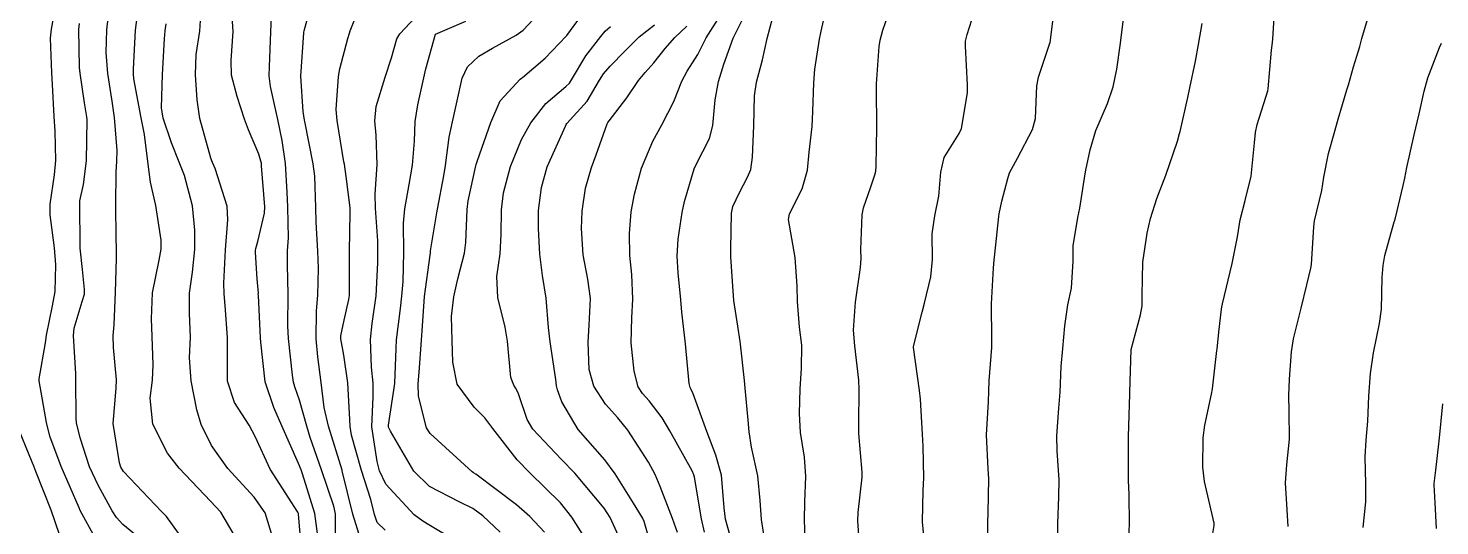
# Model space of a CAD drawing. Header units: metres. Extents: x 318500 to 325275, y 7408834 to 7428799.
# Drawn here: x 321789.5 to 321854.1, y 7423400.9 to 7423423.6 of the extents above; entities that cross this region are included whole.
import ezdxf

# ---------------------------------------------------------------- set-up
doc = ezdxf.new("R2010")
doc.units = ezdxf.units.M
doc.header["$MEASUREMENT"] = 0
for name, color, linetype in [('Curvas de Nivel 1m', 11, 'Continuous'), ('Curvas de Nivel 5m', 15, 'Continuous'), ('Vias Primárias', 230, 'Continuous')]:
    doc.layers.add(name, color=color, linetype=linetype)

msp = doc.modelspace()

# ---------------------------------------------------------------- linework, layer by layer
at = {"layer": 'Curvas de Nivel 1m', "flags": 128}
for points, elevation in [([(321798.9, 7423400.554), (321798.328, 7423401.503), (321797.858, 7423402.018), (321796.423, 7423403.525), (321795.89, 7423404.214), (321795.214, 7423405.54), (321795.097, 7423406.718), (321795.2, 7423407.541), (321795.231, 7423408.25), (321795.195, 7423409.541), (321795.158, 7423410.356), (321795.201, 7423411.542), (321795.509, 7423413.042), (321795.601, 7423413.536), (321795.598, 7423413.955), (321795.364, 7423415.54), (321795.118, 7423416.612), (321794.991, 7423417.546), (321794.838, 7423418.79), (321794.679, 7423419.551), (321794.345, 7423421.328), (321794.333, 7423421.557), (321794.339, 7423421.774), (321794.423, 7423423.556), (321794.63, 7423425.086)], 774), ([(321804.714, 7423400.292), (321804.369, 7423401.422), (321803.88, 7423403.402), (321803.872, 7423403.43), (321803.259, 7423405.437), (321803.061, 7423406.296), (321802.918, 7423407.44), (321802.773, 7423408.616), (321802.687, 7423409.443), (321802.709, 7423410.712), (321802.77, 7423411.442), (321802.791, 7423412.654), (321802.759, 7423413.443), (321802.691, 7423414.782), (321802.677, 7423415.444), (321802.628, 7423416.877), (321802.551, 7423417.445), (321802.164, 7423419.374), (321802.15, 7423419.449), (321802.096, 7423419.832), (321801.992, 7423421.452), (321802.121, 7423423.431), (321802.125, 7423423.45), (321802.125, 7423423.466), (321802.141, 7423423.522), (321802.558, 7423425.053)], 779), ([(321808.933, 7423400.265), (321807.846, 7423400.926), (321807.572, 7423401.099), (321807.175, 7423401.38), (321805.871, 7423402.793), (321805.593, 7423403.404), (321805.473, 7423403.819), (321805.242, 7423405.41), (321805.296, 7423406.782), (321805.301, 7423407.409), (321805.214, 7423408.138), (321805.168, 7423409.412), (321805.248, 7423410.133), (321805.427, 7423411.408), (321805.509, 7423412.911), (321805.517, 7423413.407), (321805.507, 7423413.919), (321805.406, 7423415.41), (321805.395, 7423416.064), (321805.477, 7423417.409), (321805.432, 7423418.758), (321805.378, 7423419.411), (321805.44, 7423420.07), (321805.847, 7423421.404), (321806.133, 7423422.288), (321806.377, 7423423.166), (321806.509, 7423423.395), (321808.168, 7423425.158)], 781), ([(321813.135, 7423400.593), (321812.466, 7423401.311), (321811.858, 7423401.849), (321809.988, 7423403.239), (321809.879, 7423403.31), (321809.824, 7423403.351), (321807.906, 7423405.099), (321807.741, 7423405.373), (321807.363, 7423406.817), (321807.358, 7423407.379), (321807.4, 7423407.916), (321807.511, 7423409.377), (321807.539, 7423409.804), (321807.638, 7423411.375), (321807.907, 7423413.27), (321807.913, 7423413.371), (321807.92, 7423413.463), (321808.021, 7423414.108), (321808.201, 7423415.205), (321808.233, 7423415.368), (321808.529, 7423416.899), (321808.605, 7423417.365), (321808.778, 7423418.668), (321808.922, 7423419.362), (321809.142, 7423420.322), (321809.36, 7423421.358), (321809.603, 7423421.881), (321810.135, 7423422.364), (321810.749, 7423422.733), (321811.842, 7423423.325), (321812.152, 7423423.561), (321813.77, 7423425.296)], 783), ([(321825.046, 7423400.346), (321825.017, 7423401.142), (321825.03, 7423401.975), (321825.09, 7423403.142), (321825.016, 7423404.02), (321824.843, 7423405.146), (321824.798, 7423406.026), (321824.825, 7423407.147), (321824.883, 7423408.085), (321824.893, 7423409.146), (321824.796, 7423409.972), (321824.697, 7423411.149), (321824.693, 7423411.849), (321824.593, 7423413.154), (321824.29, 7423414.904), (321824.336, 7423415.157), (321824.91, 7423416.299), (321825.154, 7423417.149), (321825.241, 7423417.985), (321825.366, 7423419.147), (321825.411, 7423419.836), (321825.442, 7423421.147), (321825.495, 7423421.781), (321825.707, 7423423.144), (321825.785, 7423423.512), (321826.151, 7423425.14)], 791), ([(321827.58, 7423399.365), (321827.465, 7423401.114), (321827.483, 7423401.487), (321827.654, 7423403.112), (321827.653, 7423403.343), (321827.514, 7423405.114), (321827.5, 7423405.528), (321827.523, 7423407.114), (321827.501, 7423407.55), (321827.317, 7423409.116), (321827.26, 7423409.828), (321827.352, 7423411.116), (321827.588, 7423412.697), (321827.617, 7423413.116), (321827.606, 7423413.526), (321827.652, 7423415.116), (321827.724, 7423415.435), (321828.059, 7423416.395), (321828.237, 7423416.938), (321828.279, 7423417.107), (321828.307, 7423417.341), (321828.323, 7423419.107), (321828.315, 7423420.909), (321828.322, 7423421.107), (321828.438, 7423422.814), (321828.48, 7423423.105), (321828.604, 7423423.553), (321829.141, 7423425.095)], 792), ([(321830.547, 7423399.779), (321830.414, 7423401.072), (321830.451, 7423402.492), (321830.474, 7423403.071), (321830.445, 7423404.528), (321830.417, 7423405.075), (321830.323, 7423406.679), (321830.284, 7423407.076), (321830.004, 7423409.035), (321830.004, 7423409.08), (321830.401, 7423410.659), (321830.505, 7423411.075), (321830.805, 7423412.269), (321830.87, 7423413.071), (321830.856, 7423414.244), (321830.976, 7423415.071), (321831.163, 7423415.959), (321831.252, 7423417.068), (321831.407, 7423417.736), (321832.088, 7423418.834), (321832.198, 7423419.058), (321832.472, 7423420.697), (321832.482, 7423421.055), (321832.382, 7423422.821), (321832.386, 7423423.056), (321832.456, 7423423.358), (321832.997, 7423425.048)], 793), ([(321792.585, 7423400.326), (321791.902, 7423401.589), (321791.852, 7423401.703), (321791.025, 7423403.599), (321790.517, 7423404.988), (321790.355, 7423405.606), (321790.02, 7423407.518), (321790.021, 7423407.609), (321790.305, 7423409.257), (321790.359, 7423409.606), (321790.635, 7423410.948), (321790.752, 7423411.602), (321790.787, 7423412.817), (321790.719, 7423413.603), (321790.527, 7423415.111), (321790.523, 7423415.605), (321790.718, 7423416.938), (321790.786, 7423417.603), (321790.747, 7423418.937), (321790.715, 7423419.604), (321790.636, 7423421.081), (321790.607, 7423421.605), (321790.544, 7423423.198), (321790.579, 7423423.606), (321790.836, 7423424.927)], 771), ([(321797.144, 7423399.517), (321795.848, 7423401.315), (321795.738, 7423401.42), (321795.612, 7423401.534), (321793.877, 7423403.368), (321793.763, 7423403.562), (321793.689, 7423403.757), (321793.404, 7423405.568), (321793.537, 7423407.177), (321793.566, 7423407.565), (321793.418, 7423409.034), (321793.41, 7423409.568), (321793.455, 7423410.08), (321793.515, 7423411.567), (321793.559, 7423413.12), (321793.551, 7423413.567), (321793.536, 7423414.048), (321793.531, 7423415.568), (321793.544, 7423417.057), (321793.575, 7423417.567), (321793.586, 7423418.048), (321793.465, 7423419.569), (321793.355, 7423420.318), (321793.16, 7423421.574), (321793.093, 7423422.539), (321793.114, 7423423.575), (321793.221, 7423424.507)], 773), ([(321802.748, 7423400.534), (321802.633, 7423401.442), (321802.071, 7423403.254), (321802.001, 7423403.449), (321801.884, 7423403.74), (321801.112, 7423405.462), (321800.748, 7423406.297), (321800.364, 7423407.473), (321800.155, 7423409.28), (321800.143, 7423409.477), (321800.048, 7423411.42), (321800.043, 7423411.479), (321800.045, 7423411.534), (321799.997, 7423412.177), (321799.916, 7423413.389), (321799.915, 7423413.481), (321799.928, 7423413.564), (321800.016, 7423413.897), (321800.33, 7423415.181), (321800.341, 7423415.475), (321800.188, 7423417.358), (321800.182, 7423417.478), (321800.164, 7423417.572), (321800.074, 7423417.891), (321799.595, 7423418.998), (321799.413, 7423419.49), (321799.083, 7423420.518), (321798.823, 7423421.499), (321798.805, 7423422.178), (321798.89, 7423423.499), (321798.795, 7423424.866)], 777), ([(321803.574, 7423399.691), (321803.567, 7423401.433), (321803.502, 7423401.787), (321802.931, 7423403.439), (321802.42, 7423404.927), (321802.258, 7423405.447), (321801.922, 7423406.637), (321801.721, 7423407.246), (321801.657, 7423407.454), (321801.608, 7423407.782), (321801.427, 7423409.458), (321801.398, 7423410.029), (321801.402, 7423411.459), (321801.373, 7423412.829), (321801.386, 7423413.459), (321801.423, 7423414.054), (321801.395, 7423415.46), (321801.364, 7423416.147), (321801.282, 7423417.462), (321801.135, 7423418.519), (321800.93, 7423419.467), (321800.596, 7423420.989), (321800.545, 7423421.474), (321800.552, 7423421.901), (321800.611, 7423423.473), (321800.67, 7423424.965)], 778), ([(321815.333, 7423399.777), (321814.38, 7423401.285), (321813.86, 7423401.929), (321812.46, 7423403.311), (321811.889, 7423403.903), (321810.774, 7423405.337), (321810.401, 7423405.829), (321809.92, 7423406.318), (321809.142, 7423407.358), (321808.934, 7423408.371), (321808.904, 7423409.361), (321808.883, 7423410.455), (321808.981, 7423411.36), (321809.173, 7423412.184), (321809.47, 7423413.355), (321809.533, 7423413.839), (321809.59, 7423415.354), (321809.644, 7423415.756), (321809.998, 7423417.351), (321810.011, 7423417.41), (321810.072, 7423417.59), (321810.67, 7423419.341), (321811.112, 7423420.328), (321812.024, 7423421.321), (321812.081, 7423421.36), (321812.121, 7423421.388), (321813.156, 7423422.283), (321814.126, 7423423.29), (321814.15, 7423423.318), (321814.991, 7423424.453)], 784), ([(321833.392, 7423399.477), (321833.405, 7423401.034), (321833.416, 7423401.475), (321833.453, 7423403.034), (321833.429, 7423403.495), (321833.352, 7423405.038), (321833.439, 7423406.552), (321833.459, 7423407.037), (321833.462, 7423407.512), (321833.582, 7423409.036), (321833.592, 7423409.409), (321833.58, 7423411.036), (321833.659, 7423412.688), (321833.699, 7423413.035), (321833.734, 7423413.314), (321833.903, 7423415.032), (321833.919, 7423415.154), (321834.051, 7423415.74), (321834.316, 7423416.777), (321834.403, 7423417.025), (321834.761, 7423417.704), (321835.453, 7423419.01), (321835.584, 7423419.521), (321835.652, 7423421.007), (321835.72, 7423421.413), (321836.145, 7423422.688), (321836.23, 7423422.918), (321836.252, 7423422.999), (321836.47, 7423424.694)], 794), ([(321843.483, 7423399.254), (321843.756, 7423400.901), (321843.753, 7423401), (321843.311, 7423402.906), (321843.235, 7423403.562), (321843.259, 7423404.907), (321843.337, 7423405.485), (321843.643, 7423406.903), (321843.683, 7423407.153), (321843.881, 7423408.901), (321843.891, 7423408.971), (321843.973, 7423409.735), (321844.086, 7423410.801), (321844.102, 7423410.898), (321844.139, 7423411.045), (321844.587, 7423412.891), (321844.817, 7423414.099), (321844.952, 7423414.886), (321845.178, 7423415.759), (321845.447, 7423416.879), (321845.607, 7423418.399), (321845.649, 7423418.877), (321845.725, 7423419.247), (321846.114, 7423420.492), (321846.205, 7423420.782), (321846.223, 7423420.868), (321846.375, 7423422.638), (321846.404, 7423422.866), (321846.441, 7423423.154), (321846.554, 7423424.864)], 797), ([(321847.137, 7423400.851), (321847.097, 7423401.616), (321847.018, 7423402.853), (321847.078, 7423403.666), (321847.204, 7423404.851), (321847.193, 7423406.121), (321847.174, 7423406.851), (321847.199, 7423407.593), (321847.292, 7423408.85), (321847.386, 7423409.431), (321847.733, 7423410.844), (321848.001, 7423411.905), (321848.181, 7423412.665), (321848.207, 7423412.838), (321848.31, 7423414.563), (321848.353, 7423414.837), (321848.677, 7423416.218), (321848.776, 7423416.833), (321848.99, 7423417.922), (321849.245, 7423418.828), (321849.433, 7423419.493), (321849.828, 7423420.823), (321849.894, 7423421.052), (321850.136, 7423421.885), (321850.351, 7423422.612), (321850.412, 7423422.816), (321850.515, 7423423.176), (321850.998, 7423424.808)], 798), ([(321794.612, 7423400.323), (321793.844, 7423400.944), (321793.551, 7423401.268), (321793.365, 7423401.567), (321792.728, 7423402.716), (321792.318, 7423403.583), (321791.9, 7423404.904), (321791.735, 7423405.592), (321791.709, 7423405.795), (321791.698, 7423407.592), (321791.692, 7423407.834), (321791.588, 7423409.594), (321791.627, 7423409.932), (321791.983, 7423411.152), (321792.089, 7423411.488), (321792.102, 7423411.588), (321792.099, 7423411.697), (321792, 7423412.609), (321791.903, 7423413.591), (321791.891, 7423413.712), (321791.876, 7423415.592), (321791.889, 7423415.744), (321792.049, 7423416.504), (321792.191, 7423417.588), (321792.214, 7423419.462), (321792.199, 7423419.588), (321792.1, 7423420.236), (321791.89, 7423421.592), (321791.866, 7423421.849), (321791.839, 7423423.593), (321791.867, 7423423.87)], 772), ([(321802.049, 7423399.448), (321801.883, 7423401.416), (321801.879, 7423401.45), (321801.851, 7423401.514), (321800.589, 7423403.469), (321799.902, 7423404.97), (321799.633, 7423405.484), (321798.952, 7423406.526), (321798.636, 7423407.499), (321798.636, 7423408.813), (321798.637, 7423409.5), (321798.521, 7423410.963), (321798.475, 7423411.503), (321798.472, 7423411.98), (321798.544, 7423413.502), (321798.65, 7423414.881), (321798.626, 7423415.501), (321798.066, 7423417.237), (321797.956, 7423417.511), (321797.88, 7423417.704), (321797.371, 7423419.517), (321797.252, 7423420.37), (321797.167, 7423421.52), (321797.197, 7423422.452), (321797.373, 7423423.518), (321797.422, 7423424.247)], 776), ([(321811.111, 7423400.599), (321810.317, 7423401.343), (321809.855, 7423401.673), (321809.235, 7423401.981), (321807.87, 7423402.688), (321807.162, 7423403.381), (321806.092, 7423405.212), (321805.998, 7423405.399), (321805.998, 7423405.486), (321806.283, 7423407.395), (321806.347, 7423409.001), (321806.37, 7423409.394), (321806.544, 7423410.829), (321806.6, 7423411.391), (321806.664, 7423412.057), (321806.705, 7423413.39), (321806.689, 7423414.732), (321806.742, 7423415.389), (321806.947, 7423416.496), (321807.098, 7423417.385), (321807.185, 7423418.487), (321807.223, 7423419.383), (321807.346, 7423420.137), (321807.612, 7423421.378), (321807.71, 7423421.792), (321808.15, 7423423.37), (321809.537, 7423423.975)], 782), ([(321817.843, 7423400.54), (321817.69, 7423401.084), (321817.617, 7423401.243), (321817.195, 7423401.915), (321816.368, 7423403.263), (321815.889, 7423403.898), (321814.677, 7423405.282), (321813.923, 7423406.548), (321813.732, 7423407.097), (321813.688, 7423407.294), (321813.647, 7423407.582), (321813.396, 7423409.298), (321813.319, 7423409.951), (321813.206, 7423411.302), (321813.035, 7423412.339), (321812.921, 7423413.306), (321812.852, 7423414.483), (321812.864, 7423415.308), (321812.995, 7423416.367), (321813.253, 7423417.302), (321814.089, 7423419.175), (321814.13, 7423419.249), (321814.158, 7423419.289), (321815.076, 7423420.31), (321815.653, 7423421.275), (321815.83, 7423421.567), (321816.13, 7423421.915), (321816.806, 7423422.594), (321817.468, 7423423.25), (321818.156, 7423423.811)], 786), ([(321819.208, 7423400.584), (321818.987, 7423401.223), (321818.417, 7423402.687), (321818.191, 7423403.235), (321817.888, 7423403.797), (321816.943, 7423405.255), (321816.484, 7423405.829), (321815.922, 7423406.45), (321815.383, 7423407.275), (321815.177, 7423408.042), (321815.136, 7423409.278), (321815.181, 7423410.069), (321815.235, 7423411.278), (321815.11, 7423412.168), (321814.907, 7423413.281), (321814.828, 7423414.482), (321814.859, 7423415.282), (321815.009, 7423416.327), (321815.276, 7423417.278), (321815.496, 7423417.855), (321816.002, 7423419.271), (321816.031, 7423419.331), (321816.092, 7423419.413), (321816.9, 7423420.466), (321817.436, 7423421.25), (321817.742, 7423421.63), (321818.132, 7423422.067), (321818.657, 7423422.72), (321819.096, 7423423.231), (321819.638, 7423423.743)], 787), ([(321820.454, 7423400.594), (321820.316, 7423401.205), (321819.986, 7423403.101), (321819.959, 7423403.209), (321819.883, 7423403.393), (321818.861, 7423405.226), (321818.507, 7423405.822), (321817.924, 7423406.597), (321817.619, 7423406.936), (321817.412, 7423407.248), (321817.23, 7423407.961), (321817.101, 7423409.253), (321817.123, 7423410.399), (321817.178, 7423411.252), (321817.131, 7423412.383), (321817.038, 7423413.255), (321817.017, 7423414.263), (321817.102, 7423415.254), (321817.243, 7423416.062), (321817.573, 7423417.247), (321818.082, 7423418.474), (321818.502, 7423419.234), (321819.039, 7423420.293), (321819.408, 7423421.227), (321819.661, 7423421.69), (321820.138, 7423422.439), (321820.4, 7423422.963), (321820.527, 7423423.214), (321821.167, 7423424.211)], 788), ([(321821.835, 7423399.659), (321821.416, 7423401.194), (321821.35, 7423401.703), (321821.223, 7423403.197), (321820.974, 7423404.119), (321820.562, 7423405.203), (321819.927, 7423406.928), (321819.842, 7423407.124), (321819.798, 7423407.212), (321819.755, 7423407.39), (321819.584, 7423409.216), (321819.417, 7423410.654), (321819.363, 7423411.219), (321819.241, 7423412.46), (321819.195, 7423413.222), (321819.242, 7423414.002), (321819.425, 7423415.219), (321819.539, 7423415.726), (321819.974, 7423417.211), (321820.072, 7423417.413), (321820.685, 7423418.603), (321820.827, 7423419.203), (321820.941, 7423420.374), (321821.086, 7423421.206), (321821.326, 7423422.008), (321821.753, 7423423.196), (321822.158, 7423423.988)], 789), ([(321839.842, 7423400.113), (321839.886, 7423400.949), (321839.871, 7423402.317), (321839.846, 7423402.951), (321839.847, 7423402.984), (321839.835, 7423404.951), (321839.896, 7423406.917), (321839.898, 7423406.95), (321839.902, 7423406.979), (321839.96, 7423408.95), (321840.393, 7423410.535), (321840.46, 7423410.943), (321840.465, 7423411.414), (321840.495, 7423412.943), (321840.693, 7423414.277), (321840.852, 7423414.938), (321841.134, 7423415.853), (321841.551, 7423416.928), (321842.086, 7423418.48), (321842.178, 7423418.83), (321842.198, 7423418.919), (321842.554, 7423420.475), (321842.645, 7423420.915), (321842.906, 7423422.145), (321843.045, 7423422.911), (321843.204, 7423423.866)], 796), ([(321850.575, 7423400.809), (321850.694, 7423401.981), (321850.697, 7423402.808), (321850.665, 7423404.042), (321850.709, 7423404.808), (321850.783, 7423405.672), (321850.828, 7423406.807), (321850.9, 7423407.851), (321851.046, 7423408.804), (321851.318, 7423410.138), (321851.411, 7423410.799), (321851.446, 7423412.24), (321851.48, 7423412.798), (321851.564, 7423413.249), (321851.996, 7423414.791), (321852.006, 7423414.825), (321852.043, 7423414.981), (321852.399, 7423416.451), (321852.475, 7423416.784), (321852.572, 7423417.28), (321852.902, 7423418.778), (321853.14, 7423419.739), (321853.362, 7423420.771), (321853.525, 7423421.373), (321854.069, 7423422.761), (321854.152, 7423422.971)], 799)]:
    msp.add_lwpolyline(points, dxfattribs=dict(at, elevation=elevation))
at = {"layer": 'Curvas de Nivel 5m', "flags": 128}
for points, elevation in [([(321805.843, 7423400.681), (321805.48, 7423401.04), (321805.357, 7423401.407), (321805.184, 7423402.086), (321804.756, 7423403.417), (321804.303, 7423405.025), (321804.242, 7423405.425), (321804.233, 7423405.745), (321804.135, 7423407.427), (321803.949, 7423408.684), (321803.82, 7423409.431), (321803.823, 7423409.571), (321803.973, 7423410.288), (321804.181, 7423411.233), (321804.207, 7423411.427), (321804.22, 7423411.654), (321804.217, 7423413.427), (321804.246, 7423415.218), (321804.237, 7423415.427), (321804.061, 7423416.859), (321803.981, 7423417.431), (321803.962, 7423417.541), (321803.645, 7423419.434), (321803.608, 7423419.924), (321803.708, 7423421.434), (321803.773, 7423421.784), (321804.137, 7423423.178), (321804.213, 7423423.429), (321804.249, 7423423.536), (321804.991, 7423425.418)], 780), ([(321823.158, 7423400.486), (321823.059, 7423401.172), (321822.988, 7423402.048), (321822.884, 7423403.175), (321822.602, 7423404.476), (321822.485, 7423405.181), (321822.443, 7423405.71), (321822.314, 7423407.184), (321822.282, 7423407.532), (321822.103, 7423409.188), (321822.083, 7423409.309), (321821.972, 7423410.013), (321821.795, 7423411.192), (321821.772, 7423411.412), (321821.657, 7423413.194), (321821.652, 7423413.557), (321821.685, 7423415.194), (321821.747, 7423415.491), (321822.054, 7423416.134), (321822.422, 7423416.827), (321822.566, 7423417.183), (321822.641, 7423417.747), (321822.704, 7423419.181), (321822.739, 7423420.552), (321822.827, 7423421.179), (321823.102, 7423422.209), (321823.308, 7423423.173), (321823.728, 7423424.729)], 790), ([(321836.602, 7423400.233), (321836.606, 7423400.992), (321836.655, 7423402.205), (321836.665, 7423402.992), (321836.579, 7423404.314), (321836.556, 7423404.994), (321836.656, 7423406.26), (321836.72, 7423406.992), (321836.764, 7423408.176), (321836.833, 7423408.991), (321836.928, 7423410.039), (321837.067, 7423410.989), (321837.231, 7423411.754), (321837.311, 7423412.987), (321837.309, 7423413.699), (321837.519, 7423414.985), (321837.612, 7423415.419), (321837.86, 7423416.982), (321837.892, 7423417.162), (321838.081, 7423418.079), (321838.339, 7423418.976), (321838.872, 7423420.205), (321839.145, 7423420.965), (321839.313, 7423421.782), (321839.477, 7423422.96), (321839.658, 7423424.45)], 795), ([(321800.708, 7423400.336), (321800.355, 7423401.472), (321799.861, 7423402.19), (321798.657, 7423403.498), (321797.896, 7423404.564), (321797.437, 7423405.515), (321797.237, 7423406.196), (321796.968, 7423407.52), (321796.901, 7423408.565), (321796.942, 7423409.52), (321796.899, 7423410.598), (321796.901, 7423411.521), (321797.036, 7423412.483), (321797.14, 7423413.519), (321797.136, 7423414.406), (321797.031, 7423415.52), (321796.667, 7423416.911), (321796.428, 7423417.526), (321796.073, 7423418.402), (321795.697, 7423419.536), (321795.622, 7423420.013), (321795.663, 7423421.537), (321795.759, 7423423.159), (321795.785, 7423423.535), (321795.826, 7423423.853)], 775), ([(321816.664, 7423400.083), (321816.13, 7423401.266), (321815.856, 7423401.685), (321814.515, 7423403.284), (321813.89, 7423403.931), (321812.6, 7423405.31), (321812.345, 7423405.744), (321811.926, 7423406.97), (321811.806, 7423407.199), (321811.725, 7423407.323), (321811.585, 7423407.676), (321811.435, 7423409.328), (321811.329, 7423409.97), (321810.993, 7423411.335), (321810.955, 7423412.291), (321811.108, 7423413.334), (321811.151, 7423414.206), (321811.161, 7423415.333), (321811.262, 7423416.122), (321811.574, 7423417.327), (321812.082, 7423418.55), (321812.502, 7423419.314), (321813.196, 7423420.211), (321814.115, 7423420.981), (321814.272, 7423421.134), (321814.371, 7423421.287), (321815.029, 7423422.388), (321815.709, 7423423.274), (321815.912, 7423423.512), (321816.155, 7423423.722)], 785), ([(321853.918, 7423400.759), (321853.868, 7423401.931), (321853.819, 7423402.761), (321853.824, 7423402.818), (321853.89, 7423403.425), (321854.03, 7423404.637), (321854.04, 7423404.759), (321854.218, 7423406.466)], 800), ([(321790.945, 7423400.493), (321790.574, 7423401.603), (321789.876, 7423403.374), (321789.778, 7423403.612), (321789.696, 7423403.8), (321788.956, 7423405.624)], 770)]:
    msp.add_lwpolyline(points, dxfattribs=dict(at, elevation=elevation))
at = {"layer": 'Vias Primárias'}
for points in [[(323715.644, 7420145.548, 0), (323709.04, 7420132.939)], [(323831.088, 7420001.787, 0), (323833.844, 7420008.443, 0.220888)]]:
    msp.add_lwpolyline(points, format="xyb", dxfattribs=at)

doc.saveas('drawing.dxf')
